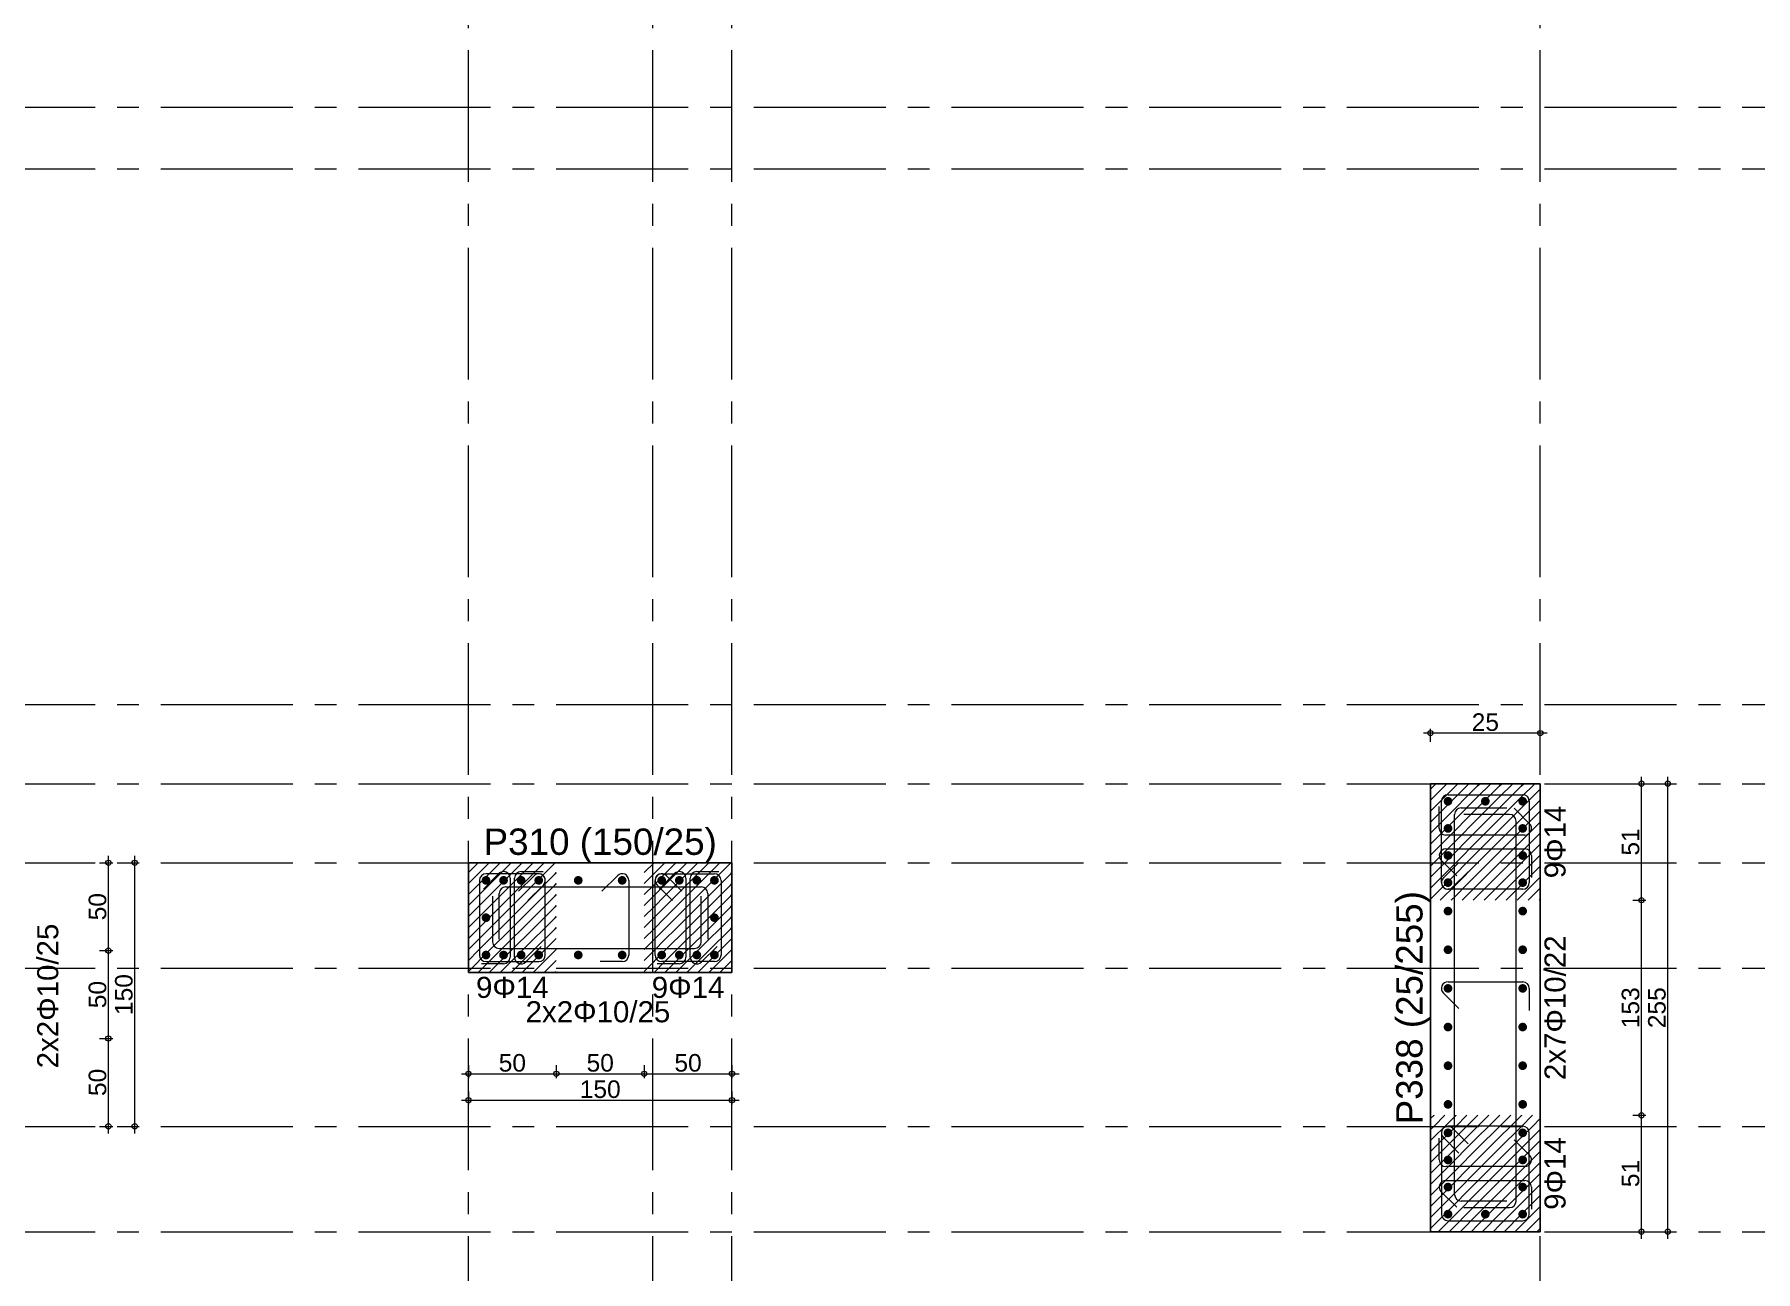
# Model space of a CAD drawing. Header units: millimetres. Extents: x 2232 to 85269, y -3593 to 5869.
# Drawn here: x 33465 to 34444, y 4461 to 5165 of the extents above; entities that cross this region are included whole.
import ezdxf

# ---------------------------------------------------------------- set-up
doc = ezdxf.new("R2010")
doc.units = ezdxf.units.MM
doc.linetypes.add('CENTER2', pattern=[112.5, 75, -12.5, 12.5, -12.5])
doc.linetypes.add('DASHDOT2', pattern=[12.7, 6.35, -3.175, 0, -3.175])
doc.layers.add('aks', color=251, linetype='DASHDOT2', lineweight=35)
for name, color, linetype in [('Donatı Yazısı', 7, 'Continuous'), ('Donatı Çizgisi', 7, 'Continuous'), ('Kolon', 7, 'Continuous'), ('Ölçülendirme', 7, 'Continuous')]:
    doc.layers.add(name, color=color, linetype=linetype)
doc.styles.add('arial_1_18', font='arial.ttf', dxfattribs={"height": 0.2})

# ---------------------------------------------------------------- blocks, each defined once
blk = doc.blocks.new('IDE999Entity6996')
at = {"layer": 'aks', "color": 250, "linetype": 'CENTER2', "lineweight": 5}
blk.add_lwpolyline([(24980.63, 200), (24980.63, 2530)], dxfattribs=at)
blk = doc.blocks.new('IDE999Entity7003')
at = {"layer": 'aks', "color": 250, "linetype": 'CENTER2', "lineweight": 5}
blk.add_lwpolyline([(25485.63, 200), (25485.63, 2530)], dxfattribs=at)
blk = doc.blocks.new('IDE999Entity7004')
at = {"layer": 'aks', "color": 250, "linetype": 'CENTER2', "lineweight": 5}
blk.add_lwpolyline([(24875.63, 200), (24875.63, 2530)], dxfattribs=at)
blk = doc.blocks.new('IDE999Entity7005')
at = {"layer": 'aks', "color": 250, "linetype": 'CENTER2', "lineweight": 5}
blk.add_lwpolyline([(25025.63, 200), (25025.63, 2530)], dxfattribs=at)
blk = doc.blocks.new('IDE999Entity7028')
at = {"layer": 'aks', "color": 250, "linetype": 'CENTER2', "lineweight": 5}
blk.add_lwpolyline([(24025.63, 1575), (27285.63, 1575)], dxfattribs=at)
blk = doc.blocks.new('IDE999Entity7029')
at = {"layer": 'aks', "color": 250, "linetype": 'CENTER2', "lineweight": 5}
blk.add_lwpolyline([(24025.63, 1725), (27285.63, 1725)], dxfattribs=at)
blk = doc.blocks.new('IDE999Entity7030')
at = {"layer": 'aks', "color": 250, "linetype": 'CENTER2', "lineweight": 5}
blk.add_lwpolyline([(24025.63, 1515), (27285.63, 1515)], dxfattribs=at)
blk = doc.blocks.new('IDE999Entity7031')
at = {"layer": 'aks', "color": 250, "linetype": 'CENTER2', "lineweight": 5}
blk.add_lwpolyline([(24025.63, 1770), (27285.63, 1770)], dxfattribs=at)
blk = doc.blocks.new('IDE999Entity7032')
at = {"layer": 'aks', "color": 250, "linetype": 'CENTER2', "lineweight": 5}
blk.add_lwpolyline([(24025.63, 1665), (27285.63, 1665)], dxfattribs=at)
blk = doc.blocks.new('IDE999Entity7033')
at = {"layer": 'aks', "color": 250, "linetype": 'CENTER2', "lineweight": 5}
blk.add_lwpolyline([(24025.63, 1815), (27285.63, 1815)], dxfattribs=at)
blk = doc.blocks.new('IDE999Entity7034')
at = {"layer": 'aks', "color": 250, "linetype": 'CENTER2', "lineweight": 5}
blk.add_lwpolyline([(24025.63, 2120), (27285.63, 2120)], dxfattribs=at)
blk = doc.blocks.new('IDE999Entity7037')
at = {"layer": 'aks', "color": 250, "linetype": 'CENTER2', "lineweight": 5}
blk.add_lwpolyline([(24025.63, 2155), (27285.63, 2155)], dxfattribs=at)

msp = doc.modelspace()

# ---------------------------------------------------------------- hatches: boundary and pattern name
at = {"layer": 'Donatı Çizgisi', "linetype": 'Continuous', "lineweight": 5}
h = msp.add_hatch(color=5, dxfattribs=at)
edge = h.paths.add_edge_path(flags=0)
edge.add_arc((34269.23, 4728.17), 2.5, 0, 360)
h = msp.add_hatch(color=5, dxfattribs=at)
edge = h.paths.add_edge_path(flags=0)
edge.add_arc((34290.48, 4728.17), 2.5, 0, 360)
h = msp.add_hatch(color=5, dxfattribs=at)
edge = h.paths.add_edge_path(flags=0)
edge.add_arc((34311.73, 4728.17), 2.5, 0, 360)
h = msp.add_hatch(color=5, dxfattribs=at)
edge = h.paths.add_edge_path(flags=0)
edge.add_arc((34269.23, 4712.73), 2.5, 0, 360)
h = msp.add_hatch(color=5, dxfattribs=at)
edge = h.paths.add_edge_path(flags=0)
edge.add_arc((34311.73, 4712.73), 2.5, 0, 360)
h = msp.add_hatch(color=5, dxfattribs=at)
edge = h.paths.add_edge_path(flags=0)
edge.add_arc((34269.23, 4697.3), 2.5, 0, 360)
h = msp.add_hatch(color=5, dxfattribs=at)
edge = h.paths.add_edge_path(flags=0)
edge.add_arc((34311.73, 4697.3), 2.5, 0, 360)
h = msp.add_hatch(color=5, dxfattribs=at)
edge = h.paths.add_edge_path(flags=0)
edge.add_arc((33721.73, 4683.17), 2.5, 0, 360)
h = msp.add_hatch(color=5, dxfattribs=at)
edge = h.paths.add_edge_path(flags=0)
edge.add_arc((33731.73, 4683.17), 2.5, 0, 360)
h = msp.add_hatch(color=5, dxfattribs=at)
edge = h.paths.add_edge_path(flags=0)
edge.add_arc((33741.73, 4683.17), 2.5, 0, 360)
h = msp.add_hatch(color=5, dxfattribs=at)
edge = h.paths.add_edge_path(flags=0)
edge.add_arc((33751.73, 4683.17), 2.5, 0, 360)
h = msp.add_hatch(color=5, dxfattribs=at)
edge = h.paths.add_edge_path(flags=0)
edge.add_arc((33774.23, 4683.17), 2.5, 0, 360)
h = msp.add_hatch(color=5, dxfattribs=at)
edge = h.paths.add_edge_path(flags=0)
edge.add_arc((33799.23, 4683.17), 2.5, 0, 360)
h = msp.add_hatch(color=5, dxfattribs=at)
edge = h.paths.add_edge_path(flags=0)
edge.add_arc((33821.73, 4683.17), 2.5, 0, 360)
h = msp.add_hatch(color=5, dxfattribs=at)
edge = h.paths.add_edge_path(flags=0)
edge.add_arc((33831.73, 4683.17), 2.5, 0, 360)
h = msp.add_hatch(color=5, dxfattribs=at)
edge = h.paths.add_edge_path(flags=0)
edge.add_arc((33841.73, 4683.17), 2.5, 0, 360)
h = msp.add_hatch(color=5, dxfattribs=at)
edge = h.paths.add_edge_path(flags=0)
edge.add_arc((33851.73, 4683.17), 2.5, 0, 360)
h = msp.add_hatch(color=5, dxfattribs=at)
edge = h.paths.add_edge_path(flags=0)
edge.add_arc((34269.23, 4681.87), 2.5, 0, 360)
h = msp.add_hatch(color=5, dxfattribs=at)
edge = h.paths.add_edge_path(flags=0)
edge.add_arc((34311.73, 4681.87), 2.5, 0, 360)
h = msp.add_hatch(color=5, dxfattribs=at)
edge = h.paths.add_edge_path(flags=0)
edge.add_arc((33721.73, 4661.92), 2.5, 0, 360)
h = msp.add_hatch(color=5, dxfattribs=at)
edge = h.paths.add_edge_path(flags=0)
edge.add_arc((33851.73, 4661.92), 2.5, 0, 360)
h = msp.add_hatch(color=5, dxfattribs=at)
edge = h.paths.add_edge_path(flags=0)
edge.add_arc((34269.23, 4665.67), 2.5, 0, 360)
h = msp.add_hatch(color=5, dxfattribs=at)
edge = h.paths.add_edge_path(flags=0)
edge.add_arc((34311.73, 4665.67), 2.5, 0, 360)
h = msp.add_hatch(color=5, dxfattribs=at)
edge = h.paths.add_edge_path(flags=0)
edge.add_arc((33721.73, 4640.67), 2.5, 0, 360)
h = msp.add_hatch(color=5, dxfattribs=at)
edge = h.paths.add_edge_path(flags=0)
edge.add_arc((33731.73, 4640.67), 2.5, 0, 360)
h = msp.add_hatch(color=5, dxfattribs=at)
edge = h.paths.add_edge_path(flags=0)
edge.add_arc((33741.73, 4640.67), 2.5, 0, 360)
h = msp.add_hatch(color=5, dxfattribs=at)
edge = h.paths.add_edge_path(flags=0)
edge.add_arc((33751.73, 4640.67), 2.5, 0, 360)
h = msp.add_hatch(color=5, dxfattribs=at)
edge = h.paths.add_edge_path(flags=0)
edge.add_arc((33774.23, 4640.67), 2.5, 0, 360)
h = msp.add_hatch(color=5, dxfattribs=at)
edge = h.paths.add_edge_path(flags=0)
edge.add_arc((33799.23, 4640.67), 2.5, 0, 360)
h = msp.add_hatch(color=5, dxfattribs=at)
edge = h.paths.add_edge_path(flags=0)
edge.add_arc((33821.73, 4640.67), 2.5, 0, 360)
h = msp.add_hatch(color=5, dxfattribs=at)
edge = h.paths.add_edge_path(flags=0)
edge.add_arc((33831.73, 4640.67), 2.5, 0, 360)
h = msp.add_hatch(color=5, dxfattribs=at)
edge = h.paths.add_edge_path(flags=0)
edge.add_arc((33841.73, 4640.67), 2.5, 0, 360)
h = msp.add_hatch(color=5, dxfattribs=at)
edge = h.paths.add_edge_path(flags=0)
edge.add_arc((33851.73, 4640.67), 2.5, 0, 360)
h = msp.add_hatch(color=5, dxfattribs=at)
edge = h.paths.add_edge_path(flags=0)
edge.add_arc((34269.23, 4643.67), 2.5, 0, 360)
h = msp.add_hatch(color=5, dxfattribs=at)
edge = h.paths.add_edge_path(flags=0)
edge.add_arc((34311.73, 4643.67), 2.5, 0, 360)
h = msp.add_hatch(color=5, dxfattribs=at)
edge = h.paths.add_edge_path(flags=0)
edge.add_arc((34269.23, 4621.67), 2.5, 0, 360)
h = msp.add_hatch(color=5, dxfattribs=at)
edge = h.paths.add_edge_path(flags=0)
edge.add_arc((34311.73, 4621.67), 2.5, 0, 360)
h = msp.add_hatch(color=5, dxfattribs=at)
edge = h.paths.add_edge_path(flags=0)
edge.add_arc((34269.23, 4599.67), 2.5, 0, 360)
h = msp.add_hatch(color=5, dxfattribs=at)
edge = h.paths.add_edge_path(flags=0)
edge.add_arc((34311.73, 4599.67), 2.5, 0, 360)
h = msp.add_hatch(color=5, dxfattribs=at)
edge = h.paths.add_edge_path(flags=0)
edge.add_arc((34269.23, 4577.67), 2.5, 0, 360)
h = msp.add_hatch(color=5, dxfattribs=at)
edge = h.paths.add_edge_path(flags=0)
edge.add_arc((34311.73, 4577.67), 2.5, 0, 360)
h = msp.add_hatch(color=5, dxfattribs=at)
edge = h.paths.add_edge_path(flags=0)
edge.add_arc((34269.23, 4555.67), 2.5, 0, 360)
h = msp.add_hatch(color=5, dxfattribs=at)
edge = h.paths.add_edge_path(flags=0)
edge.add_arc((34311.73, 4555.67), 2.5, 0, 360)
h = msp.add_hatch(color=5, dxfattribs=at)
edge = h.paths.add_edge_path(flags=0)
edge.add_arc((34269.23, 4539.47), 2.5, 0, 360)
h = msp.add_hatch(color=5, dxfattribs=at)
edge = h.paths.add_edge_path(flags=0)
edge.add_arc((34311.73, 4539.47), 2.5, 0, 360)
h = msp.add_hatch(color=5, dxfattribs=at)
edge = h.paths.add_edge_path(flags=0)
edge.add_arc((34269.23, 4524.03), 2.5, 0, 360)
h = msp.add_hatch(color=5, dxfattribs=at)
edge = h.paths.add_edge_path(flags=0)
edge.add_arc((34311.73, 4524.03), 2.5, 0, 360)
h = msp.add_hatch(color=5, dxfattribs=at)
edge = h.paths.add_edge_path(flags=0)
edge.add_arc((34269.23, 4508.6), 2.5, 0, 360)
h = msp.add_hatch(color=5, dxfattribs=at)
edge = h.paths.add_edge_path(flags=0)
edge.add_arc((34311.73, 4508.6), 2.5, 0, 360)
h = msp.add_hatch(color=5, dxfattribs=at)
edge = h.paths.add_edge_path(flags=0)
edge.add_arc((34269.23, 4493.17), 2.5, 0, 360)
h = msp.add_hatch(color=5, dxfattribs=at)
edge = h.paths.add_edge_path(flags=0)
edge.add_arc((34290.48, 4493.17), 2.5, 0, 360)
h = msp.add_hatch(color=5, dxfattribs=at)
edge = h.paths.add_edge_path(flags=0)
edge.add_arc((34311.73, 4493.17), 2.5, 0, 360)

# ---------------------------------------------------------------- linework, layer by layer
at = {"layer": 'Donatı Çizgisi', "color": 5, "linetype": 'Continuous', "lineweight": 5}
for points in [[(34269.23, 4731.92), (34311.73, 4731.92)], [(34265.48, 4681.87), (34265.48, 4728.17)], [(34315.48, 4728.17), (34315.48, 4681.87)], [(34266.58, 4684.52), (34275.42, 4693.36)], [(33717.98, 4683.17), (33717.98, 4640.67)], [(33751.73, 4686.92), (33721.73, 4686.92)], [(33749.08, 4685.82), (33740.24, 4676.98)], [(33755.48, 4640.67), (33755.48, 4683.17)], [(33817.98, 4640.67), (33817.98, 4683.17)], [(33821.73, 4686.92), (33851.73, 4686.92)], [(33824.38, 4685.82), (33833.22, 4676.98)], [(33855.48, 4683.17), (33855.48, 4640.67)], [(34280.72, 4688.05), (34271.88, 4679.21)], [(33745.54, 4671.67), (33754.38, 4680.51)], [(33827.92, 4671.67), (33819.08, 4680.51)], [(34311.73, 4678.12), (34269.23, 4678.12)], [(33721.73, 4636.92), (33751.73, 4636.92)], [(33851.73, 4636.92), (33821.73, 4636.92)], [(34265.48, 4539.47), (34265.48, 4493.17)], [(34266.58, 4536.81), (34275.42, 4527.97)], [(34311.73, 4543.22), (34269.23, 4543.22)], [(34280.72, 4533.28), (34271.88, 4542.12)], [(34315.48, 4493.17), (34315.48, 4539.47)], [(34269.23, 4489.42), (34311.73, 4489.42)]]:
    msp.add_lwpolyline(points, dxfattribs=at)
at = {"layer": 'Donatı Çizgisi', "color": 1, "linetype": 'Continuous', "lineweight": 5}
for points in [[(34264.23, 4712.73), (34264.23, 4725.23)], [(34276.73, 4724.42), (34302.73, 4724.42)], [(34306.79, 4724.22), (34315.63, 4715.38)], [(34272.98, 4504.42), (34272.98, 4720.67)], [(34304.23, 4720.67), (34278.23, 4720.67)], [(34307.98, 4500.67), (34307.98, 4716.92)], [(34312.98, 4708.98), (34267.98, 4708.98)], [(34274.17, 4685.81), (34265.33, 4694.65)], [(34267.98, 4701.05), (34312.98, 4701.05)], [(34316.73, 4697.3), (34316.73, 4684.8)], [(33720.24, 4678.23), (33729.08, 4687.07)], [(33735.48, 4684.42), (33735.48, 4639.42)], [(33737.98, 4639.42), (33737.98, 4684.42)], [(33741.73, 4688.17), (33754.23, 4688.17)], [(33787.74, 4676.98), (33796.58, 4685.82)], [(33802.98, 4683.17), (33802.98, 4640.67)], [(33820.24, 4678.23), (33829.08, 4687.07)], [(33835.48, 4684.42), (33835.48, 4639.42)], [(33837.98, 4639.42), (33837.98, 4684.42)], [(33841.73, 4688.17), (33854.23, 4688.17)], [(33725.48, 4674.17), (33725.48, 4648.17)], [(33729.23, 4649.67), (33729.23, 4675.67)], [(33732.98, 4679.42), (33844.23, 4679.42)], [(33844.23, 4648.17), (33844.23, 4674.17)], [(33847.98, 4675.67), (33847.98, 4649.67)], [(33729.23, 4644.42), (33840.48, 4644.42)], [(33753.22, 4645.6), (33744.38, 4636.76)], [(33853.22, 4645.6), (33844.38, 4636.76)], [(33731.73, 4635.67), (33719.23, 4635.67)], [(33799.23, 4636.92), (33786.73, 4636.92)], [(33831.73, 4635.67), (33819.23, 4635.67)], [(34269.23, 4625.42), (34311.73, 4625.42)], [(34275.42, 4610.17), (34266.58, 4619.01)], [(34315.48, 4621.67), (34315.48, 4609.17)], [(34264.23, 4524.03), (34264.23, 4536.53)], [(34306.79, 4535.52), (34315.63, 4526.68)], [(34312.98, 4520.28), (34267.98, 4520.28)], [(34274.17, 4497.11), (34265.33, 4505.95)], [(34267.98, 4512.35), (34312.98, 4512.35)], [(34316.73, 4508.6), (34316.73, 4496.1)], [(34302.73, 4500.67), (34276.73, 4500.67)], [(34278.23, 4496.92), (34304.23, 4496.92)]]:
    msp.add_lwpolyline(points, dxfattribs=at)
at = {"layer": 'Donatı Çizgisi', "color": 5, "linetype": 'Continuous', "lineweight": 5}
for centre, start, end in [((34269.23, 4728.17), 90, 180), ((34311.73, 4728.17), 0, 90), ((33721.73, 4683.17), 90, 180), ((33751.73, 4683.17), 0, 135), ((33751.73, 4683.17), 315, 90), ((33821.73, 4683.17), 90, 225), ((33821.73, 4683.17), 45, 180), ((33851.73, 4683.17), 0, 90), ((34269.23, 4681.87), 135, 270), ((34269.23, 4681.87), 180, 315), ((34311.73, 4681.87), 270, 0), ((33721.73, 4640.67), 180, 270), ((33751.73, 4640.67), 270, 0), ((33821.73, 4640.67), 180, 270), ((33851.73, 4640.67), 270, 0), ((34269.23, 4539.47), 45, 180), ((34269.23, 4539.47), 90, 225), ((34311.73, 4539.47), 0, 90), ((34269.23, 4493.17), 180, 270), ((34311.73, 4493.17), 270, 0)]:
    msp.add_arc(centre, 3.75, start, end, dxfattribs=at)
at = {"layer": 'Donatı Çizgisi', "color": 1, "linetype": 'Continuous', "lineweight": 5}
for centre, start, end in [((34276.73, 4720.67), 90, 180), ((34267.98, 4712.73), 180, 270), ((34304.23, 4716.92), 0, 90), ((34312.98, 4712.73), 270, 45), ((34267.98, 4697.3), 90, 225), ((34312.98, 4697.3), 0, 90), ((33731.73, 4684.42), 0, 135), ((33741.73, 4684.42), 90, 180), ((33799.23, 4683.17), 0, 135), ((33831.73, 4684.42), 0, 135), ((33841.73, 4684.42), 90, 180), ((33732.98, 4675.67), 90, 180), ((33844.23, 4675.67), 0, 90), ((33729.23, 4648.17), 180, 270), ((33840.48, 4648.17), 270, 0), ((33731.73, 4639.42), 270, 0), ((33741.73, 4639.42), 180, 315), ((33799.23, 4640.67), 270, 0), ((33831.73, 4639.42), 270, 0), ((33841.73, 4639.42), 180, 315), ((34269.23, 4621.67), 90, 225), ((34311.73, 4621.67), 0, 90), ((34312.98, 4524.03), 270, 45), ((34267.98, 4524.03), 180, 270), ((34267.98, 4508.6), 90, 225), ((34312.98, 4508.6), 0, 90), ((34276.73, 4504.42), 180, 270), ((34304.23, 4500.67), 270, 0)]:
    msp.add_arc(centre, 3.75, start, end, dxfattribs=at)
at = {"layer": 'Kolon', "color": 33, "linetype": 'Continuous', "lineweight": -3}
for points in [[(34259.23, 4483.17), (34259.23, 4738.17)], [(34259.23, 4738.17), (34321.73, 4738.17)], [(34321.73, 4483.17), (34321.73, 4738.17)], [(33711.73, 4693.17), (33861.73, 4693.17)], [(33711.73, 4630.67), (33711.73, 4693.17)], [(33861.73, 4630.67), (33861.73, 4693.17)], [(33711.73, 4630.67), (33861.73, 4630.67)], [(34259.23, 4483.17), (34321.73, 4483.17)]]:
    msp.add_lwpolyline(points, dxfattribs=at)
at = {"layer": 'Kolon', "color": 251, "linetype": 'Continuous', "lineweight": -3}
for points in [[(34259.23, 4735.05), (34261.1, 4736.92)], [(34261.1, 4730.67), (34268.6, 4738.17)], [(34261.1, 4736.92), (34262.35, 4738.17)], [(34267.35, 4730.67), (34273.6, 4736.92)], [(34273.6, 4730.67), (34281.1, 4738.17)], [(34273.6, 4736.92), (34274.85, 4738.17)], [(34279.85, 4730.67), (34286.1, 4736.92)], [(34286.1, 4730.67), (34293.6, 4738.17)], [(34286.1, 4736.92), (34287.35, 4738.17)], [(34292.35, 4730.67), (34298.6, 4736.92)], [(34298.6, 4730.67), (34306.1, 4738.17)], [(34298.6, 4736.92), (34299.85, 4738.17)], [(34304.85, 4730.67), (34311.1, 4736.92)], [(34311.1, 4730.67), (34318.6, 4738.17)], [(34311.1, 4736.92), (34312.35, 4738.17)], [(34317.35, 4730.67), (34321.73, 4735.05)], [(34259.23, 4728.8), (34261.1, 4730.67)], [(34259.23, 4722.55), (34261.1, 4724.42)], [(34261.1, 4718.17), (34273.6, 4730.67)], [(34261.1, 4724.42), (34267.35, 4730.67)], [(34267.35, 4718.17), (34273.6, 4724.42)], [(34273.6, 4718.17), (34286.1, 4730.67)], [(34273.6, 4724.42), (34279.85, 4730.67)], [(34279.85, 4718.17), (34286.1, 4724.42)], [(34286.1, 4718.17), (34298.6, 4730.67)], [(34286.1, 4724.42), (34292.35, 4730.67)], [(34292.35, 4718.17), (34298.6, 4724.42)], [(34298.6, 4718.17), (34311.1, 4730.67)], [(34298.6, 4724.42), (34304.85, 4730.67)], [(34304.85, 4718.17), (34311.1, 4724.42)], [(34311.1, 4724.42), (34317.35, 4730.67)], [(34311.1, 4718.17), (34321.73, 4728.8)], [(34317.35, 4718.17), (34321.73, 4722.55)], [(34259.23, 4716.3), (34261.1, 4718.17)], [(34259.23, 4710.05), (34261.1, 4711.92)], [(34261.1, 4705.67), (34273.6, 4718.17)], [(34261.1, 4711.92), (34267.35, 4718.17)], [(34267.35, 4705.67), (34273.6, 4711.92)], [(34273.6, 4705.67), (34286.1, 4718.17)], [(34273.6, 4711.92), (34279.85, 4718.17)], [(34279.85, 4705.67), (34286.1, 4711.92)], [(34286.1, 4705.67), (34298.6, 4718.17)], [(34286.1, 4711.92), (34292.35, 4718.17)], [(34292.35, 4705.67), (34298.6, 4711.92)], [(34298.6, 4705.67), (34311.1, 4718.17)], [(34298.6, 4711.92), (34304.85, 4718.17)], [(34304.85, 4705.67), (34311.1, 4711.92)], [(34311.1, 4711.92), (34317.35, 4718.17)], [(34311.1, 4705.67), (34321.73, 4716.3)], [(34259.23, 4703.8), (34261.1, 4705.67)], [(34261.1, 4693.17), (34273.6, 4705.67)], [(34261.1, 4699.42), (34267.35, 4705.67)], [(34273.6, 4693.17), (34286.1, 4705.67)], [(34273.6, 4699.42), (34279.85, 4705.67)], [(34286.1, 4693.17), (34298.6, 4705.67)], [(34286.1, 4699.42), (34292.35, 4705.67)], [(34298.6, 4693.17), (34311.1, 4705.67)], [(34298.6, 4699.42), (34304.85, 4705.67)], [(34311.1, 4699.42), (34317.35, 4705.67)], [(34311.1, 4693.17), (34321.73, 4703.8)], [(34317.35, 4705.67), (34321.73, 4710.05)], [(33711.73, 4681.3), (33723.6, 4693.17)], [(33711.73, 4687.55), (33717.35, 4693.17)], [(33723.6, 4680.67), (33736.1, 4693.17)], [(33723.6, 4686.92), (33729.85, 4693.17)], [(33736.1, 4680.67), (33748.6, 4693.17)], [(33736.1, 4686.92), (33742.35, 4693.17)], [(33748.6, 4680.67), (33761.1, 4693.17)], [(33748.6, 4686.92), (33754.85, 4693.17)], [(33811.73, 4681.3), (33823.6, 4693.17)], [(33811.73, 4687.55), (33817.35, 4693.17)], [(33823.6, 4680.67), (33836.1, 4693.17)], [(33823.6, 4686.92), (33829.85, 4693.17)], [(33836.1, 4680.67), (33848.6, 4693.17)], [(33836.1, 4686.92), (33842.35, 4693.17)], [(33848.6, 4680.67), (33861.1, 4693.17)], [(33848.6, 4686.92), (33854.85, 4693.17)], [(34259.23, 4697.55), (34261.1, 4699.42)], [(34259.23, 4691.3), (34261.1, 4693.17)], [(34261.1, 4680.67), (34273.6, 4693.17)], [(34261.1, 4686.92), (34267.35, 4693.17)], [(34267.35, 4693.17), (34273.6, 4699.42)], [(34273.6, 4680.67), (34286.1, 4693.17)], [(34273.6, 4686.92), (34279.85, 4693.17)], [(34279.85, 4693.17), (34286.1, 4699.42)], [(34286.1, 4680.67), (34298.6, 4693.17)], [(34286.1, 4686.92), (34292.35, 4693.17)], [(34292.35, 4693.17), (34298.6, 4699.42)], [(34298.6, 4680.67), (34311.1, 4693.17)], [(34298.6, 4686.92), (34304.85, 4693.17)], [(34304.85, 4693.17), (34311.1, 4699.42)], [(34311.1, 4686.92), (34317.35, 4693.17)], [(34317.35, 4693.17), (34321.73, 4697.55)], [(33717.35, 4680.67), (33723.6, 4686.92)], [(33729.85, 4680.67), (33736.1, 4686.92)], [(33742.35, 4680.67), (33748.6, 4686.92)], [(33754.85, 4680.67), (33761.1, 4686.92)], [(33761.1, 4686.92), (33761.73, 4687.55)], [(33817.35, 4680.67), (33823.6, 4686.92)], [(33829.85, 4680.67), (33836.1, 4686.92)], [(33842.35, 4680.67), (33848.6, 4686.92)], [(33854.85, 4680.67), (33861.1, 4686.92)], [(33861.1, 4686.92), (33861.73, 4687.55)], [(34259.23, 4685.05), (34261.1, 4686.92)], [(34267.35, 4680.67), (34273.6, 4686.92)], [(34279.85, 4680.67), (34286.1, 4686.92)], [(34292.35, 4680.67), (34298.6, 4686.92)], [(34304.85, 4680.67), (34311.1, 4686.92)], [(34311.1, 4680.67), (34321.73, 4691.3)], [(34317.35, 4680.67), (34321.73, 4685.05)], [(33711.73, 4668.8), (33723.6, 4680.67)], [(33711.73, 4675.05), (33717.35, 4680.67)], [(33717.35, 4668.17), (33723.6, 4674.42)], [(33723.6, 4668.17), (33736.1, 4680.67)], [(33723.6, 4674.42), (33729.85, 4680.67)], [(33729.85, 4668.17), (33736.1, 4674.42)], [(33736.1, 4668.17), (33748.6, 4680.67)], [(33736.1, 4674.42), (33742.35, 4680.67)], [(33742.35, 4668.17), (33748.6, 4674.42)], [(33748.6, 4668.17), (33761.1, 4680.67)], [(33748.6, 4674.42), (33754.85, 4680.67)], [(33754.85, 4668.17), (33761.1, 4674.42)], [(33761.1, 4680.67), (33761.73, 4681.3)], [(33761.1, 4674.42), (33761.73, 4675.05)], [(33811.73, 4668.8), (33823.6, 4680.67)], [(33811.73, 4675.05), (33817.35, 4680.67)], [(33817.35, 4668.17), (33823.6, 4674.42)], [(33823.6, 4668.17), (33836.1, 4680.67)], [(33823.6, 4674.42), (33829.85, 4680.67)], [(33829.85, 4668.17), (33836.1, 4674.42)], [(33836.1, 4668.17), (33848.6, 4680.67)], [(33836.1, 4674.42), (33842.35, 4680.67)], [(33842.35, 4668.17), (33848.6, 4674.42)], [(33848.6, 4668.17), (33861.1, 4680.67)], [(33848.6, 4674.42), (33854.85, 4680.67)], [(33854.85, 4668.17), (33861.1, 4674.42)], [(33861.1, 4680.67), (33861.73, 4681.3)], [(33861.1, 4674.42), (33861.73, 4675.05)], [(34259.23, 4678.8), (34261.1, 4680.67)], [(34259.23, 4672.55), (34261.1, 4674.42)], [(34261.1, 4674.42), (34267.35, 4680.67)], [(34264.8, 4671.87), (34273.6, 4680.67)], [(34271.05, 4671.87), (34273.6, 4674.42)], [(34273.6, 4674.42), (34279.85, 4680.67)], [(34277.3, 4671.87), (34286.1, 4680.67)], [(34283.55, 4671.87), (34286.1, 4674.42)], [(34286.1, 4674.42), (34292.35, 4680.67)], [(34289.8, 4671.87), (34298.6, 4680.67)], [(34296.05, 4671.87), (34298.6, 4674.42)], [(34298.6, 4674.42), (34304.85, 4680.67)], [(34302.3, 4671.87), (34311.1, 4680.67)], [(34308.55, 4671.87), (34311.1, 4674.42)], [(34311.1, 4674.42), (34317.35, 4680.67)], [(34314.8, 4671.87), (34321.73, 4678.8)], [(34321.05, 4671.87), (34321.73, 4672.55)], [(33711.73, 4656.3), (33723.6, 4668.17)], [(33711.73, 4662.55), (33717.35, 4668.17)], [(33723.6, 4655.67), (33736.1, 4668.17)], [(33723.6, 4661.92), (33729.85, 4668.17)], [(33736.1, 4655.67), (33748.6, 4668.17)], [(33736.1, 4661.92), (33742.35, 4668.17)], [(33748.6, 4655.67), (33761.1, 4668.17)], [(33748.6, 4661.92), (33754.85, 4668.17)], [(33761.1, 4668.17), (33761.73, 4668.8)], [(33811.73, 4656.3), (33823.6, 4668.17)], [(33811.73, 4662.55), (33817.35, 4668.17)], [(33823.6, 4655.67), (33836.1, 4668.17)], [(33823.6, 4661.92), (33829.85, 4668.17)], [(33836.1, 4655.67), (33848.6, 4668.17)], [(33836.1, 4661.92), (33842.35, 4668.17)], [(33848.6, 4655.67), (33861.1, 4668.17)], [(33848.6, 4661.92), (33854.85, 4668.17)], [(33861.1, 4668.17), (33861.73, 4668.8)], [(33711.73, 4643.8), (33723.6, 4655.67)], [(33711.73, 4650.05), (33717.35, 4655.67)], [(33717.35, 4655.67), (33723.6, 4661.92)], [(33723.6, 4643.17), (33736.1, 4655.67)], [(33723.6, 4649.42), (33729.85, 4655.67)], [(33729.85, 4655.67), (33736.1, 4661.92)], [(33736.1, 4643.17), (33748.6, 4655.67)], [(33736.1, 4649.42), (33742.35, 4655.67)], [(33742.35, 4655.67), (33748.6, 4661.92)], [(33748.6, 4643.17), (33761.1, 4655.67)], [(33748.6, 4649.42), (33754.85, 4655.67)], [(33754.85, 4655.67), (33761.1, 4661.92)], [(33761.1, 4661.92), (33761.73, 4662.55)], [(33761.1, 4655.67), (33761.73, 4656.3)], [(33811.73, 4643.8), (33823.6, 4655.67)], [(33811.73, 4650.05), (33817.35, 4655.67)], [(33817.35, 4655.67), (33823.6, 4661.92)], [(33823.6, 4643.17), (33836.1, 4655.67)], [(33823.6, 4649.42), (33829.85, 4655.67)], [(33829.85, 4655.67), (33836.1, 4661.92)], [(33836.1, 4643.17), (33848.6, 4655.67)], [(33836.1, 4649.42), (33842.35, 4655.67)], [(33842.35, 4655.67), (33848.6, 4661.92)], [(33848.6, 4643.17), (33861.1, 4655.67)], [(33848.6, 4649.42), (33854.85, 4655.67)], [(33854.85, 4655.67), (33861.1, 4661.92)], [(33861.1, 4661.92), (33861.73, 4662.55)], [(33861.1, 4655.67), (33861.73, 4656.3)], [(33711.73, 4631.3), (33723.6, 4643.17)], [(33711.73, 4637.55), (33717.35, 4643.17)], [(33717.35, 4643.17), (33723.6, 4649.42)], [(33723.6, 4630.67), (33736.1, 4643.17)], [(33723.6, 4636.92), (33729.85, 4643.17)], [(33729.85, 4643.17), (33736.1, 4649.42)], [(33736.1, 4630.67), (33748.6, 4643.17)], [(33736.1, 4636.92), (33742.35, 4643.17)], [(33742.35, 4643.17), (33748.6, 4649.42)], [(33748.6, 4630.67), (33761.1, 4643.17)], [(33748.6, 4636.92), (33754.85, 4643.17)], [(33754.85, 4643.17), (33761.1, 4649.42)], [(33761.1, 4649.42), (33761.73, 4650.05)], [(33761.1, 4643.17), (33761.73, 4643.8)], [(33811.73, 4631.3), (33823.6, 4643.17)], [(33811.73, 4637.55), (33817.35, 4643.17)], [(33817.35, 4643.17), (33823.6, 4649.42)], [(33823.6, 4630.67), (33836.1, 4643.17)], [(33823.6, 4636.92), (33829.85, 4643.17)], [(33829.85, 4643.17), (33836.1, 4649.42)], [(33836.1, 4630.67), (33848.6, 4643.17)], [(33836.1, 4636.92), (33842.35, 4643.17)], [(33842.35, 4643.17), (33848.6, 4649.42)], [(33848.6, 4630.67), (33861.1, 4643.17)], [(33848.6, 4636.92), (33854.85, 4643.17)], [(33854.85, 4643.17), (33861.1, 4649.42)], [(33861.1, 4649.42), (33861.73, 4650.05)], [(33861.1, 4643.17), (33861.73, 4643.8)], [(33717.35, 4630.67), (33723.6, 4636.92)], [(33729.85, 4630.67), (33736.1, 4636.92)], [(33742.35, 4630.67), (33748.6, 4636.92)], [(33754.85, 4630.67), (33761.1, 4636.92)], [(33761.1, 4636.92), (33761.73, 4637.55)], [(33817.35, 4630.67), (33823.6, 4636.92)], [(33829.85, 4630.67), (33836.1, 4636.92)], [(33842.35, 4630.67), (33848.6, 4636.92)], [(33854.85, 4630.67), (33861.1, 4636.92)], [(33861.1, 4636.92), (33861.73, 4637.55)], [(33717.35, 4630.67), (33717.35, 4630.67)], [(33723.6, 4630.67), (33723.6, 4630.67)], [(33729.85, 4630.67), (33729.85, 4630.67)], [(33736.1, 4630.67), (33736.1, 4630.67)], [(33742.35, 4630.67), (33742.35, 4630.67)], [(33748.6, 4630.67), (33748.6, 4630.67)], [(33754.85, 4630.67), (33754.85, 4630.67)], [(33761.1, 4630.67), (33761.73, 4631.3)], [(33761.1, 4630.67), (33761.1, 4630.67)], [(33817.35, 4630.67), (33817.35, 4630.67)], [(33823.6, 4630.67), (33823.6, 4630.67)], [(33829.85, 4630.67), (33829.85, 4630.67)], [(33836.1, 4630.67), (33836.1, 4630.67)], [(33842.35, 4630.67), (33842.35, 4630.67)], [(33848.6, 4630.67), (33848.6, 4630.67)], [(33854.85, 4630.67), (33854.85, 4630.67)], [(33861.1, 4630.67), (33861.73, 4631.3)], [(33861.1, 4630.67), (33861.1, 4630.67)], [(34259.23, 4547.55), (34261.1, 4549.42)], [(34261.1, 4543.17), (34267.4, 4549.47)], [(34261.1, 4549.42), (34261.15, 4549.47)], [(34267.35, 4543.17), (34273.6, 4549.42)], [(34273.6, 4543.17), (34279.9, 4549.47)], [(34273.6, 4549.42), (34273.65, 4549.47)], [(34279.85, 4543.17), (34286.1, 4549.42)], [(34286.1, 4543.17), (34292.4, 4549.47)], [(34286.1, 4549.42), (34286.15, 4549.47)], [(34292.35, 4543.17), (34298.6, 4549.42)], [(34298.6, 4543.17), (34304.9, 4549.47)], [(34298.6, 4549.42), (34298.65, 4549.47)], [(34304.85, 4543.17), (34311.1, 4549.42)], [(34311.1, 4543.17), (34317.4, 4549.47)], [(34311.1, 4549.42), (34311.15, 4549.47)], [(34317.35, 4543.17), (34321.73, 4547.55)], [(34259.23, 4541.3), (34261.1, 4543.17)], [(34259.23, 4535.05), (34261.1, 4536.92)], [(34261.1, 4530.67), (34273.6, 4543.17)], [(34261.1, 4536.92), (34267.35, 4543.17)], [(34267.35, 4530.67), (34273.6, 4536.92)], [(34273.6, 4530.67), (34286.1, 4543.17)], [(34273.6, 4536.92), (34279.85, 4543.17)], [(34279.85, 4530.67), (34286.1, 4536.92)], [(34286.1, 4530.67), (34298.6, 4543.17)], [(34286.1, 4536.92), (34292.35, 4543.17)], [(34292.35, 4530.67), (34298.6, 4536.92)], [(34298.6, 4530.67), (34311.1, 4543.17)], [(34298.6, 4536.92), (34304.85, 4543.17)], [(34304.85, 4530.67), (34311.1, 4536.92)], [(34311.1, 4536.92), (34317.35, 4543.17)], [(34311.1, 4530.67), (34321.73, 4541.3)], [(34259.23, 4528.8), (34261.1, 4530.67)], [(34261.1, 4518.17), (34273.6, 4530.67)], [(34261.1, 4524.42), (34267.35, 4530.67)], [(34273.6, 4518.17), (34286.1, 4530.67)], [(34273.6, 4524.42), (34279.85, 4530.67)], [(34286.1, 4518.17), (34298.6, 4530.67)], [(34286.1, 4524.42), (34292.35, 4530.67)], [(34298.6, 4518.17), (34311.1, 4530.67)], [(34298.6, 4524.42), (34304.85, 4530.67)], [(34311.1, 4524.42), (34317.35, 4530.67)], [(34311.1, 4518.17), (34321.73, 4528.8)], [(34317.35, 4530.67), (34321.73, 4535.05)], [(34259.23, 4522.55), (34261.1, 4524.42)], [(34259.23, 4516.3), (34261.1, 4518.17)], [(34261.1, 4505.67), (34273.6, 4518.17)], [(34261.1, 4511.92), (34267.35, 4518.17)], [(34267.35, 4518.17), (34273.6, 4524.42)], [(34273.6, 4505.67), (34286.1, 4518.17)], [(34273.6, 4511.92), (34279.85, 4518.17)], [(34279.85, 4518.17), (34286.1, 4524.42)], [(34286.1, 4505.67), (34298.6, 4518.17)], [(34286.1, 4511.92), (34292.35, 4518.17)], [(34292.35, 4518.17), (34298.6, 4524.42)], [(34298.6, 4505.67), (34311.1, 4518.17)], [(34298.6, 4511.92), (34304.85, 4518.17)], [(34304.85, 4518.17), (34311.1, 4524.42)], [(34311.1, 4511.92), (34317.35, 4518.17)], [(34311.1, 4505.67), (34321.73, 4516.3)], [(34317.35, 4518.17), (34321.73, 4522.55)], [(34259.23, 4510.05), (34261.1, 4511.92)], [(34267.35, 4505.67), (34273.6, 4511.92)], [(34279.85, 4505.67), (34286.1, 4511.92)], [(34292.35, 4505.67), (34298.6, 4511.92)], [(34304.85, 4505.67), (34311.1, 4511.92)], [(34317.35, 4505.67), (34321.73, 4510.05)], [(34259.23, 4503.8), (34261.1, 4505.67)], [(34259.23, 4497.55), (34261.1, 4499.42)], [(34261.1, 4493.17), (34273.6, 4505.67)], [(34261.1, 4499.42), (34267.35, 4505.67)], [(34267.35, 4493.17), (34273.6, 4499.42)], [(34273.6, 4493.17), (34286.1, 4505.67)], [(34273.6, 4499.42), (34279.85, 4505.67)], [(34279.85, 4493.17), (34286.1, 4499.42)], [(34286.1, 4493.17), (34298.6, 4505.67)], [(34286.1, 4499.42), (34292.35, 4505.67)], [(34292.35, 4493.17), (34298.6, 4499.42)], [(34298.6, 4493.17), (34311.1, 4505.67)], [(34298.6, 4499.42), (34304.85, 4505.67)], [(34304.85, 4493.17), (34311.1, 4499.42)], [(34311.1, 4499.42), (34317.35, 4505.67)], [(34311.1, 4493.17), (34321.73, 4503.8)], [(34317.35, 4493.17), (34321.73, 4497.55)], [(34259.23, 4491.3), (34261.1, 4493.17)], [(34259.23, 4485.05), (34261.1, 4486.92)], [(34261.1, 4486.92), (34267.35, 4493.17)], [(34263.6, 4483.17), (34273.6, 4493.17)], [(34269.85, 4483.17), (34273.6, 4486.92)], [(34273.6, 4486.92), (34279.85, 4493.17)], [(34276.1, 4483.17), (34286.1, 4493.17)], [(34282.35, 4483.17), (34286.1, 4486.92)], [(34286.1, 4486.92), (34292.35, 4493.17)], [(34288.6, 4483.17), (34298.6, 4493.17)], [(34294.85, 4483.17), (34298.6, 4486.92)], [(34298.6, 4486.92), (34304.85, 4493.17)], [(34301.1, 4483.17), (34311.1, 4493.17)], [(34307.35, 4483.17), (34311.1, 4486.92)], [(34311.1, 4486.92), (34317.35, 4493.17)], [(34313.6, 4483.17), (34321.73, 4491.3)], [(34319.85, 4483.17), (34321.73, 4485.05)]]:
    msp.add_lwpolyline(points, dxfattribs=at)
at = {"layer": 'Ölçülendirme', "color": 5, "linetype": 'Continuous', "lineweight": 5}
for points in [[(34325.73, 4766.97), (34255.23, 4766.97)], [(34259.23, 4761.97), (34259.23, 4769.47)], [(34321.73, 4761.97), (34321.73, 4769.47)], [(34379.33, 4479.17), (34379.33, 4742.17)], [(34394.33, 4479.17), (34394.33, 4742.17)], [(34374.33, 4738.17), (34381.83, 4738.17)], [(34389.33, 4738.17), (34396.83, 4738.17)], [(33501.83, 4693.17), (33509.33, 4693.17)], [(33506.83, 4539.17), (33506.83, 4697.17)], [(33516.83, 4693.17), (33524.33, 4693.17)], [(33521.83, 4539.17), (33521.83, 4697.17)], [(34374.33, 4671.87), (34381.83, 4671.87)], [(33501.83, 4643.17), (33509.33, 4643.17)], [(33501.83, 4593.17), (33509.33, 4593.17)], [(33711.73, 4578.07), (33711.73, 4570.57)], [(33761.73, 4578.07), (33761.73, 4570.57)], [(33811.73, 4578.07), (33811.73, 4570.57)], [(33861.73, 4578.07), (33861.73, 4570.57)], [(33707.73, 4573.07), (33865.73, 4573.07)], [(33707.73, 4558.07), (33865.73, 4558.07)], [(33711.73, 4563.07), (33711.73, 4555.57)], [(33861.73, 4563.07), (33861.73, 4555.57)], [(34374.33, 4549.47), (34381.83, 4549.47)], [(33501.83, 4543.17), (33509.33, 4543.17)], [(33516.83, 4543.17), (33524.33, 4543.17)], [(34374.33, 4483.17), (34381.83, 4483.17)], [(34389.33, 4483.17), (34396.83, 4483.17)]]:
    msp.add_lwpolyline(points, dxfattribs=at)
for centre in [(34259.23, 4766.97), (34321.73, 4766.97), (34379.33, 4738.17), (34394.33, 4738.17), (33506.83, 4693.17), (33521.83, 4693.17), (34379.33, 4671.87), (33506.83, 4643.17), (33506.83, 4593.17), (33711.73, 4573.07), (33761.73, 4573.07), (33811.73, 4573.07), (33861.73, 4573.07), (33711.73, 4558.07), (33861.73, 4558.07), (34379.33, 4549.47), (33506.83, 4543.17), (33521.83, 4543.17), (34379.33, 4483.17), (34394.33, 4483.17)]:
    msp.add_circle(centre, 1.5, dxfattribs=at)

# ---------------------------------------------------------------- block references
at = {"layer": 'aks'}
for name in ['IDE999Entity7004', 'IDE999Entity6996', 'IDE999Entity7005', 'IDE999Entity7003', 'IDE999Entity7037', 'IDE999Entity7034', 'IDE999Entity7033', 'IDE999Entity7031', 'IDE999Entity7029', 'IDE999Entity7032', 'IDE999Entity7028', 'IDE999Entity7030']:
    msp.add_blockref(name, (8836.1, 2968.17), dxfattribs=at)

# ---------------------------------------------------------------- texts
at = {"layer": 'Donatı Yazısı', "color": 1, "linetype": 'Continuous', "lineweight": 5, "style": 'arial_1_18'}
for s, p in [('9Φ14', (34336.13, 4684.35)), ('2x2Φ10/25', (33478.29, 4576.18)), ('2x7Φ10/22', (34336.13, 4569.49)), ('9Φ14', (34336.13, 4495.65))]:
    msp.add_text(s, height=12, rotation=90, dxfattribs=at).set_placement(p)
for s, p in [('9Φ14', (33716.06, 4616.27)), ('9Φ14', (33816.06, 4616.27)), ('2x2Φ10/25', (33744.27, 4602.39))]:
    msp.add_text(s, height=12, dxfattribs=at).set_placement(p)
at = {"layer": 'Kolon', "color": 1, "linetype": 'Continuous', "lineweight": 5, "style": 'arial_1_18'}
msp.add_text('P310 (150/25)', height=15, dxfattribs=at).set_placement((33720.33, 4697.67))
msp.add_text('P338 (25/255)', height=15, rotation=90, dxfattribs=at).set_placement((34254.73, 4544.27))
at = {"layer": 'Ölçülendirme', "color": 5, "linetype": 'Continuous', "lineweight": 5, "style": 'arial_1_18'}
for s, p in [('25', (34282.71, 4768.22)), ('50', (33728.96, 4574.32)), ('50', (33778.96, 4574.32)), ('50', (33828.96, 4574.32)), ('150', (33775.08, 4559.32))]:
    msp.add_text(s, height=10, dxfattribs=at).set_placement(p)
for s, p in [('51', (34378.08, 4697.25)), ('50', (33505.58, 4660.4)), ('50', (33505.58, 4610.4)), ('150', (33520.58, 4606.51)), ('153', (34378.08, 4599.01)), ('255', (34393.08, 4599.01)), ('50', (33505.58, 4560.4)), ('51', (34378.08, 4508.55))]:
    msp.add_text(s, height=10, rotation=90, dxfattribs=at).set_placement(p)

doc.saveas('drawing.dxf')
